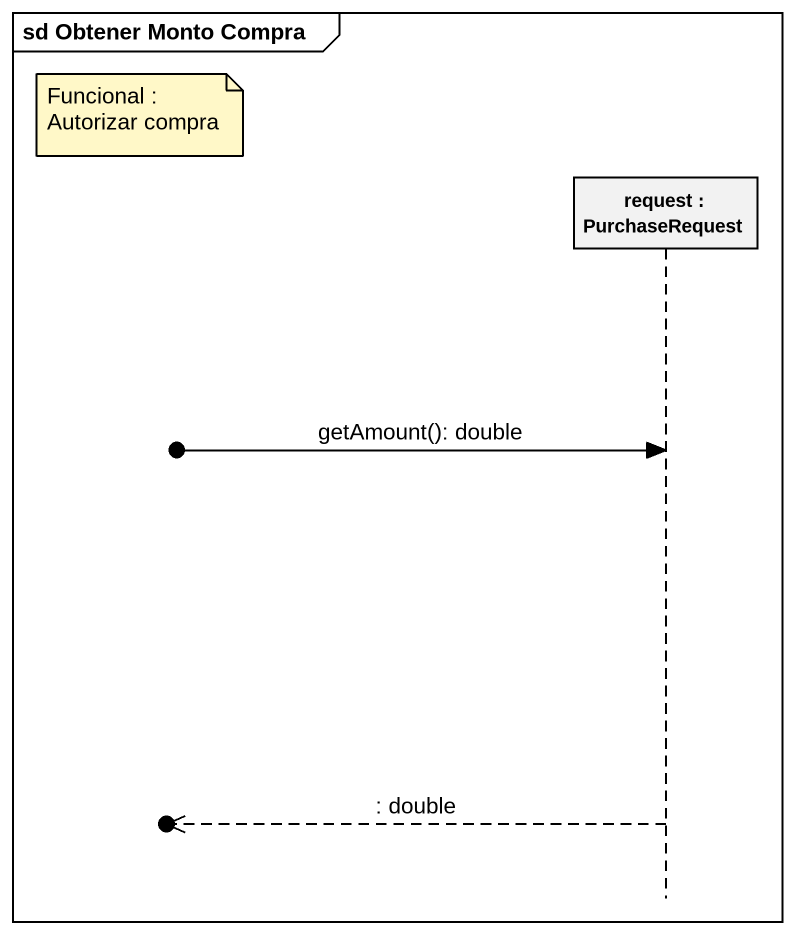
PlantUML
@startuml
mainframe sd Obtener Monto Compra
hide footbox
participant "request : PurchaseRequest" as request

note left of request : Funcional : Autorizar compra
[o-> request : getAmount(): double
[o<<-- request : : double
@enduml
